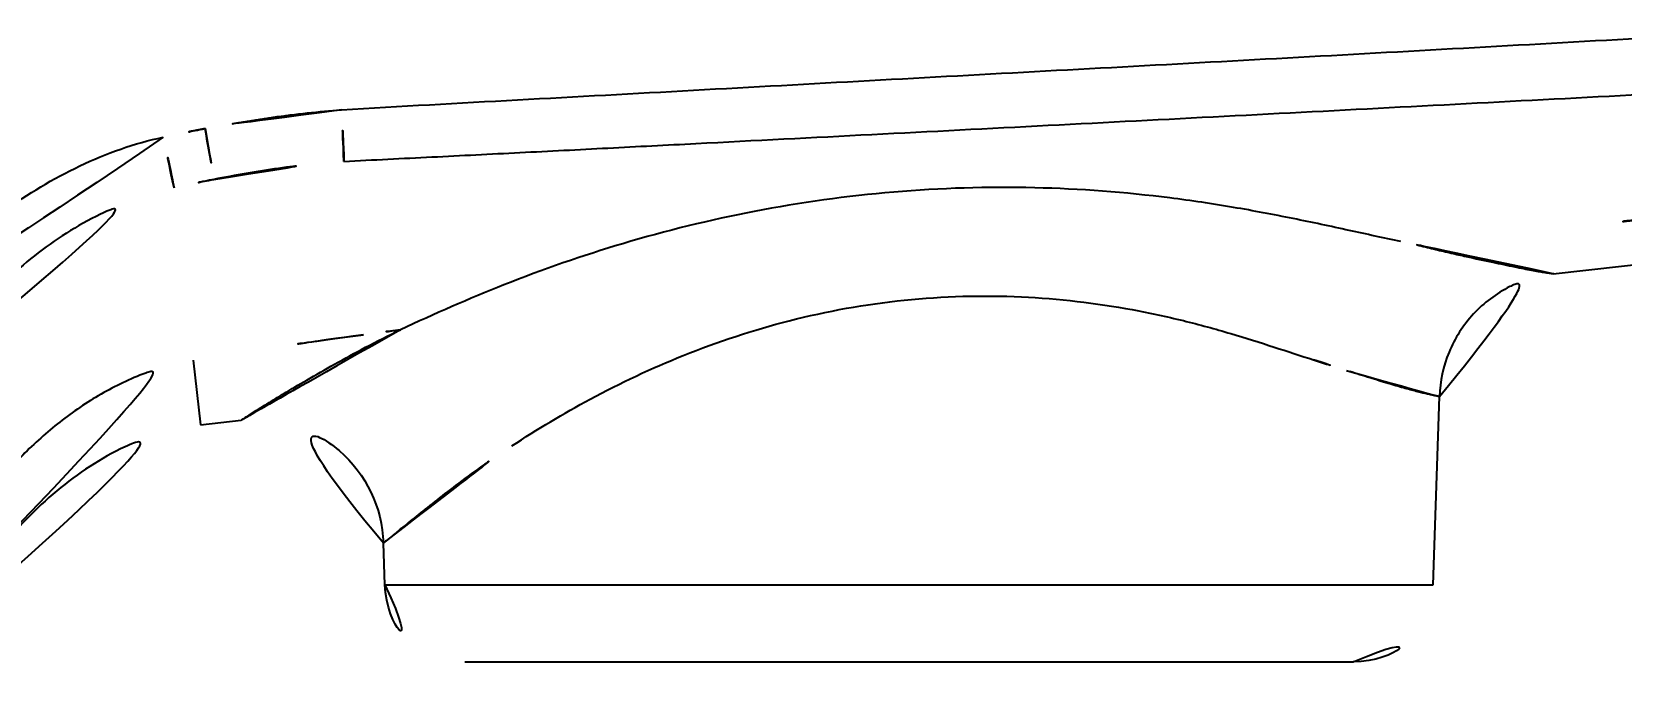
# Model space of a CAD drawing. Extents: x 16296660632 to 16296672895, y -37409619871 to -37409617326.
# Drawn here: x 16296672040.72 to 16296672090.34, y -37409617629.49 to -37409617609.35 of the extents above; entities that cross this region are included whole.
import ezdxf

# ---------------------------------------------------------------- set-up
doc = ezdxf.new("R2010")
doc.units = 0
doc.header["$LTSCALE"] = 10
doc.header["$MEASUREMENT"] = 0
doc.header["$PDMODE"] = 3
doc.header["$PDSIZE"] = -10
doc.layers.get('0').update_dxf_attribs({"linetype": 'CONTINUOUS'})
doc.layers.get('DEFPOINTS').update_dxf_attribs({"linetype": 'CONTINUOUS'})
doc.styles.add('Daelim Dimension', font='')
doc.styles.get('Daelim Dimension').set_extended_font_data('나눔고딕')
doc.dimstyles.new('DEFAULT', dxfattribs={"dimscale": 2, "dimtxt": 2, "dimasz": 2, "dimexe": 0, "dimexo": 2, "dimgap": 1, "dimtad": 1, "dimdec": 1, "dimzin": 9, "dimdsep": 46, "dimtxsty": 'Daelim Dimension', "dimcen": 0.5, "dimclrd": 252, "dimclre": 252, "dimclrt": 3, "dimadec": 1, "dimazin": 0, "dimtfac": 1, "dimtdec": 1, "dimtix": 1, "dimtmove": 0, "dimatfit": 3, "dimfxl": 1, "dimtolj": 1, "dimtzin": 1, "dimlwd": 9, "dimlwe": 9, "dimarcsym": 0})

# ---------------------------------------------------------------- blocks, each defined once
blk = doc.blocks.new('*D22')
at = {"color": 5, "lineweight": 9, "transparency": 16777216}
for p, q in [((16296672112.20296, -37409617624.04695), (16296672112.20296, -37409617744.18628)), ((16296672068.10503, -37409617740.33587), (16296672068.10503, -37409617744.18628)), ((16296672108.20296, -37409617744.18628), (16296672072.10503, -37409617744.18628))]:
    blk.add_line(p, q, dxfattribs=at)
at = {"color": 5, "transparency": 16777216}
for points in [[(16296672072.10503, -37409617743.51962), (16296672072.10503, -37409617744.85294), (16296672068.10503, -37409617744.18628)], [(16296672108.20296, -37409617743.51962), (16296672108.20296, -37409617744.85294), (16296672112.20296, -37409617744.18628)]]:
    blk.add_solid(points, dxfattribs=at)
at = {"layer": 'DEFPOINTS', "color": 0, "transparency": 16777216}
for p in [(16296672112.20296, -37409617620.04695), (16296672068.10503, -37409617744.18628), (16296672068.10503, -37409617744.33587)]:
    blk.add_point(p, dxfattribs=at)
at = {"color": 7, "transparency": 16777216, "insert": (16296672090.154, -37409617736.85008), "char_height": 10, "attachment_point": 5, "style": 'Daelim Dimension'}
blk.add_mtext('\\A1;44', dxfattribs=at)

msp = doc.modelspace()

# ---------------------------------------------------------------- linework, layer by layer
at = {"color": 7, "linetype": 'Continuous'}
for p, q in [((16296672088.224159, -37409617616.912262), (16296672093.515539, -37409617616.320976)), ((16296672045.760389, -37409617619.616257), (16296672045.985661, -37409617621.632217)), ((16296672081.76445, -37409617619.934334), (16296672081.86664, -37409617619.967049)), ((16296672084.471041, -37409617626.629433), (16296672084.670679, -37409617620.751732)), ((16296672045.985661, -37409617621.632217), (16296672047.252991, -37409617621.490601)), ((16296672051.739031, -37409617626.629433), (16296672051.694889, -37409617625.33007)), ((16296672051.739031, -37409617626.629433), (16296672084.471041, -37409617626.629433)), ((16296672054.237591, -37409617629.044563), (16296672081.972481, -37409617629.044563))]:
    msp.add_line(p, q, dxfattribs=at)
for centre, radius, start, end in [((16296672053.184059, -37409617649.636017), 37.920264, 100.7272012, 102.7395031), ((16296672052.56748, -37409617645.73951), 32.366976, 100.9817404, 103.2320535), ((16296672074.46311, -37409617792.428284), 175.179458, 97.67416075, 99.43023498), ((16296672077.888451, -37409617817.106003), 200.093594, 97.36895176, 97.70252039), ((16296672047.697201, -37409617625.465858), 4.000012, 1.9456108, 96.3760588), ((16296672054.237591, -37409617626.544563), 2.5, 181.9456108, 270), ((16296672081.972481, -37409617626.544563), 2.5, 270, 358.0543892)]:
    msp.add_arc(centre, radius, start, end, dxfattribs=at)
for points, knots in [([(16296672050.38726, -37409617611.791359), (16296672052.21874, -37409617611.681023), (16296672055.88282, -37409617611.479393), (16296672061.37904, -37409617611.179443), (16296672066.87496, -37409617610.873703), (16296672072.371321, -37409617610.576279), (16296672077.867649, -37409617610.278183), (16296672085.19582, -37409617609.875816), (16296672090.691561, -37409617609.566849), (16296672094.3549, -37409617609.352547)], [0, 0, 0, 0, 0.124999846, 0.250000151, 0.375000027, 0.500000041, 0.625000088, 0.750000088, 1, 1, 1, 1]), ([(16296672050.462561, -37409617613.402962), (16296672051.37838, -37409617613.35408), (16296672053.21055, -37409617613.265518), (16296672055.958549, -37409617613.127037), (16296672058.706461, -37409617612.985123), (16296672062.37051, -37409617612.796707), (16296672066.95064, -37409617612.560226), (16296672074.27891, -37409617612.181259), (16296672081.606979, -37409617611.799469), (16296672088.93465, -37409617611.415024), (16296672092.598301, -37409617611.222618), (16296672094.429939, -37409617611.124237)], [0, 0, 0, 0, 0.062494152, 0.124990596, 0.187488815, 0.249988681, 0.374992135, 0.49999875, 0.750011266, 0.875010499, 1, 1, 1, 1]), ([(16296672050.38726, -37409617611.791359), (16296672050.029619, -37409617611.818542), (16296672049.314911, -37409617611.881378), (16296672048.247419, -37409617612.018227), (16296672047.184799, -37409617612.187492), (16296672046.4783, -37409617612.311867), (16296672046.125891, -37409617612.37841)], [0, 0, 0, 0, 0.250011095, 0.499997158, 0.750009022, 1, 1, 1, 1]), ([(16296672050.462561, -37409617613.402962), (16296672050.456881, -37409617613.165756), (16296672050.434521, -37409617612.628372), (16296672050.40539, -37409617612.091347), (16296672050.38726, -37409617611.791359)], [0, 0, 0, 0, 0.441176497, 1, 1, 1, 1]), ([(16296672044.82193, -37409617612.649246), (16296672043.92087, -37409617612.829887), (16296672042.17436, -37409617613.468353), (16296672039.79575, -37409617614.889214), (16296672037.74618, -37409617616.764687), (16296672036.639429, -37409617618.241882), (16296672036.121611, -37409617619.0019)], [0, 0, 0, 0, 0.249932426, 0.499908792, 0.749884633, 1, 1, 1, 1]), ([(16296672046.12508, -37409617612.378578), (16296672046.180799, -37409617612.673576), (16296672046.277081, -37409617613.201759), (16296672046.366501, -37409617613.731209), (16296672046.401699, -37409617613.96524)], [0, 0, 0, 0, 0.559182968, 1, 1, 1, 1]), ([(16296672045.15881, -37409617614.23185), (16296672045.1152, -37409617613.998863), (16296672045.00572, -37409617613.470642), (16296672044.889179, -37409617612.944008), (16296672044.82192, -37409617612.649246)], [0, 0, 0, 0, 0.439476938, 1, 1, 1, 1]), ([(16296672046.40126, -37409617613.965332), (16296672047.07247, -37409617613.834747), (16296672048.42049, -37409617613.606056), (16296672049.77997, -37409617613.438942), (16296672050.462561, -37409617613.402962)], [0, 0, 0, 0, 0.500093977, 1, 1, 1, 1]), ([(16296672037.58452, -37409617619.995193), (16296672038.017309, -37409617619.307114), (16296672038.98247, -37409617617.989693), (16296672040.74795, -37409617616.287361), (16296672042.82198, -37409617614.971199), (16296672044.36804, -37409617614.419312), (16296672045.1588, -37409617614.231857)], [0, 0, 0, 0, 0.250025067, 0.499998334, 0.750034942, 1, 1, 1, 1]), ([(16296672083.46487, -37409617615.909317), (16296672082.927589, -37409617615.796257), (16296672081.80892, -37409617615.54882), (16296672080.068729, -37409617615.174942), (16296672078.20355, -37409617614.821983), (16296672075.520229, -37409617614.41993), (16296672071.97702, -37409617614.149529), (16296672067.62558, -37409617614.282356), (16296672063.31646, -37409617614.882874), (16296672059.247549, -37409617615.886139), (16296672055.56468, -37409617617.165558), (16296672053.28978, -37409617618.169357), (16296672052.224701, -37409617618.665024)], [0, 0, 0, 0, 0.051382513, 0.107219405, 0.166568491, 0.22899873, 0.361079873, 0.498496756, 0.635620911, 0.767462071, 0.890060216, 1, 1, 1, 1]), ([(16296672088.224159, -37409617616.912262), (16296672088.246019, -37409617616.909767), (16296672088.114981, -37409617616.897247), (16296672088.058701, -37409617616.888512), (16296672087.903709, -37409617616.866081), (16296672087.74028, -37409617616.837418), (16296672087.531389, -37409617616.798988), (16296672087.288099, -37409617616.751427), (16296672086.884041, -37409617616.669731), (16296672086.283911, -37409617616.543793), (16296672085.62331, -37409617616.402657), (16296672085.0291, -37409617616.268333), (16296672084.54142, -37409617616.150848), (16296672084.01915, -37409617616.022522), (16296672083.655939, -37409617615.945236), (16296672083.464861, -37409617615.909203)], [0, 0, 0, 0, 0.013568271, 0.034823594, 0.063123753, 0.09851128, 0.141484052, 0.192530212, 0.251902921, 0.395446332, 0.570793009, 0.668376632, 0.771098963, 0.880099373, 1, 1, 1, 1]), ([(16296672084.670679, -37409617620.751732), (16296672084.686729, -37409617620.279297), (16296672084.889959, -37409617619.331833), (16296672085.670271, -37409617618.113037), (16296672086.82513, -37409617617.2407), (16296672087.75428, -37409617616.964783), (16296672088.224159, -37409617616.91227)], [0, 0, 0, 0, 0.250013632, 0.499947257, 0.749927667, 1, 1, 1, 1]), ([(16296672055.70726, -37409617622.291367), (16296672056.50363, -37409617621.774498), (16296672058.234011, -37409617620.728752), (16296672061.11787, -37409617619.371513), (16296672064.40073, -37409617618.287651), (16296672067.953211, -37409617617.646851), (16296672071.56242, -37409617617.547173), (16296672074.476931, -37409617617.887863), (16296672076.64492, -37409617618.357849), (16296672078.12105, -37409617618.76236), (16296672079.472361, -37409617619.189377), (16296672080.331511, -37409617619.474808), (16296672080.741899, -37409617619.605988)], [0, 0, 0, 0, 0.108648053, 0.231076485, 0.36396087, 0.5031549, 0.642645368, 0.775611655, 0.837835763, 0.896396723, 0.950694645, 1, 1, 1, 1]), ([(16296672052.22471, -37409617618.665031), (16296672051.857189, -37409617618.837936), (16296672051.165751, -37409617619.18911), (16296672050.19714, -37409617619.723633), (16296672049.34247, -37409617620.208633), (16296672048.710751, -37409617620.582413), (16296672048.276779, -37409617620.846626), (16296672048.00852, -37409617621.011993), (16296672047.78071, -37409617621.153702), (16296672047.594589, -37409617621.27076), (16296672047.46615, -37409617621.352791), (16296672047.384809, -37409617621.405563), (16296672047.339531, -37409617621.43531), (16296672047.304291, -37409617621.458183), (16296672047.278999, -37409617621.475433), (16296672047.26285, -37409617621.484497), (16296672047.25552, -37409617621.490303), (16296672047.252991, -37409617621.490601)], [0, 0, 0, 0, 0.212953763, 0.4063996, 0.580032687, 0.728168723, 0.791231633, 0.846419605, 0.893392984, 0.931899866, 0.961697161, 0.973294381, 0.982740765, 0.990085099, 0.995376082, 0.998662893, 1, 1, 1, 1]), ([(16296672080.741899, -37409617619.605988), (16296672080.8312, -37409617619.634529), (16296672081.172119, -37409617619.743767), (16296672081.512819, -37409617619.853691), (16296672081.76445, -37409617619.934334)], [0, 0, 0, 0, 0.261876925, 1, 1, 1, 1]), ([(16296672037.287741, -37409617627.859123), (16296672037.443729, -37409617627.358337), (16296672037.803801, -37409617626.383072), (16296672038.513531, -37409617625.00071), (16296672039.38707, -37409617623.72541), (16296672040.41172, -37409617622.56057), (16296672041.570101, -37409617621.521393), (16296672042.855721, -37409617620.644699), (16296672044.255449, -37409617619.974586), (16296672045.25415, -37409617619.700523), (16296672045.760389, -37409617619.616257)], [0, 0, 0, 0, 0.126993305, 0.25107889, 0.375280942, 0.500276495, 0.62583021, 0.751110135, 0.8757445, 1, 1, 1, 1]), ([(16296672081.86664, -37409617619.967049), (16296672082.078609, -37409617620.034843), (16296672082.477289, -37409617620.161499), (16296672083.037371, -37409617620.33345), (16296672083.456091, -37409617620.455566), (16296672083.750799, -37409617620.536957), (16296672083.940229, -37409617620.58725), (16296672084.108259, -37409617620.62989), (16296672084.25456, -37409617620.665253), (16296672084.378851, -37409617620.69371), (16296672084.480841, -37409617620.715752), (16296672084.55197, -37409617620.73008), (16296672084.59741, -37409617620.738892), (16296672084.62331, -37409617620.743431), (16296672084.64263, -37409617620.747437), (16296672084.65836, -37409617620.748817), (16296672084.66436, -37409617620.75209), (16296672084.67082, -37409617620.750778), (16296672084.670679, -37409617620.751732)], [0, 0, 0, 0, 0.229152262, 0.43072837, 0.603251292, 0.678233309, 0.74553624, 0.805059125, 0.856737035, 0.900509565, 0.936337918, 0.96420662, 0.975150884, 0.984100929, 0.99105897, 0.996027046, 0.999006899, 1, 1, 1, 1]), ([(16296672038.40766, -37409617627.703796), (16296672038.75864, -37409617626.944946), (16296672039.655251, -37409617625.487061), (16296672041.131701, -37409617623.936813), (16296672042.507441, -37409617622.915268), (16296672043.961491, -37409617622.096367), (16296672045.173189, -37409617621.723007), (16296672045.985661, -37409617621.632217)], [0, 0, 0, 0, 0.24863559, 0.504326118, 0.631603168, 0.756885321, 1, 1, 1, 1]), ([(16296672051.694889, -37409617625.33007), (16296672051.695829, -37409617625.328392), (16296672051.70307, -37409617625.324654), (16296672051.71508, -37409617625.312752), (16296672051.73785, -37409617625.295349), (16296672051.768299, -37409617625.269981), (16296672051.80785, -37409617625.23793), (16296672051.87748, -37409617625.181053), (16296672051.98572, -37409617625.092857), (16296672052.14024, -37409617624.966927), (16296672052.326929, -37409617624.815147), (16296672052.544519, -37409617624.638741), (16296672052.89192, -37409617624.357773), (16296672053.392969, -37409617623.957336), (16296672054.072929, -37409617623.433243), (16296672054.85144, -37409617622.863724), (16296672055.411079, -37409617622.483612), (16296672055.70726, -37409617622.291367)], [0, 0, 0, 0, 0.001145067, 0.004554348, 0.010212143, 0.018102752, 0.028210475, 0.040519613, 0.071678418, 0.111375351, 0.159271396, 0.215013973, 0.278247286, 0.425444609, 0.597106701, 0.789646012, 1, 1, 1, 1])]:
    msp.add_open_spline(points, degree=3, knots=knots, dxfattribs=at)
msp.add_open_spline([(16296672094.725019, -37409617614.809593), (16296672090.97937, -37409617615.248169), (16296672087.22327, -37409617615.598373), (16296672083.46487, -37409617615.909317)], degree=3, dxfattribs=at)

# ---------------------------------------------------------------- dimensions: what is measured, and where the dimension line sits
dim = msp.add_linear_dim(base=(16296672068.10503, -37409617744.186279), p1=(16296672112.202959, -37409617620.046951), p2=(16296672068.10503, -37409617744.335869), dimstyle='DEFAULT', override={"dimtxt": 5, "dimdec": 0, "dimclrd": 5, "dimclre": 5, "dimclrt": 7})
dim.commit()
dim.dimension.update_dxf_attribs({"geometry": '*D22', "text_midpoint": (16296672090.153999, -37409617736.850082)})

doc.saveas('drawing.dxf')
